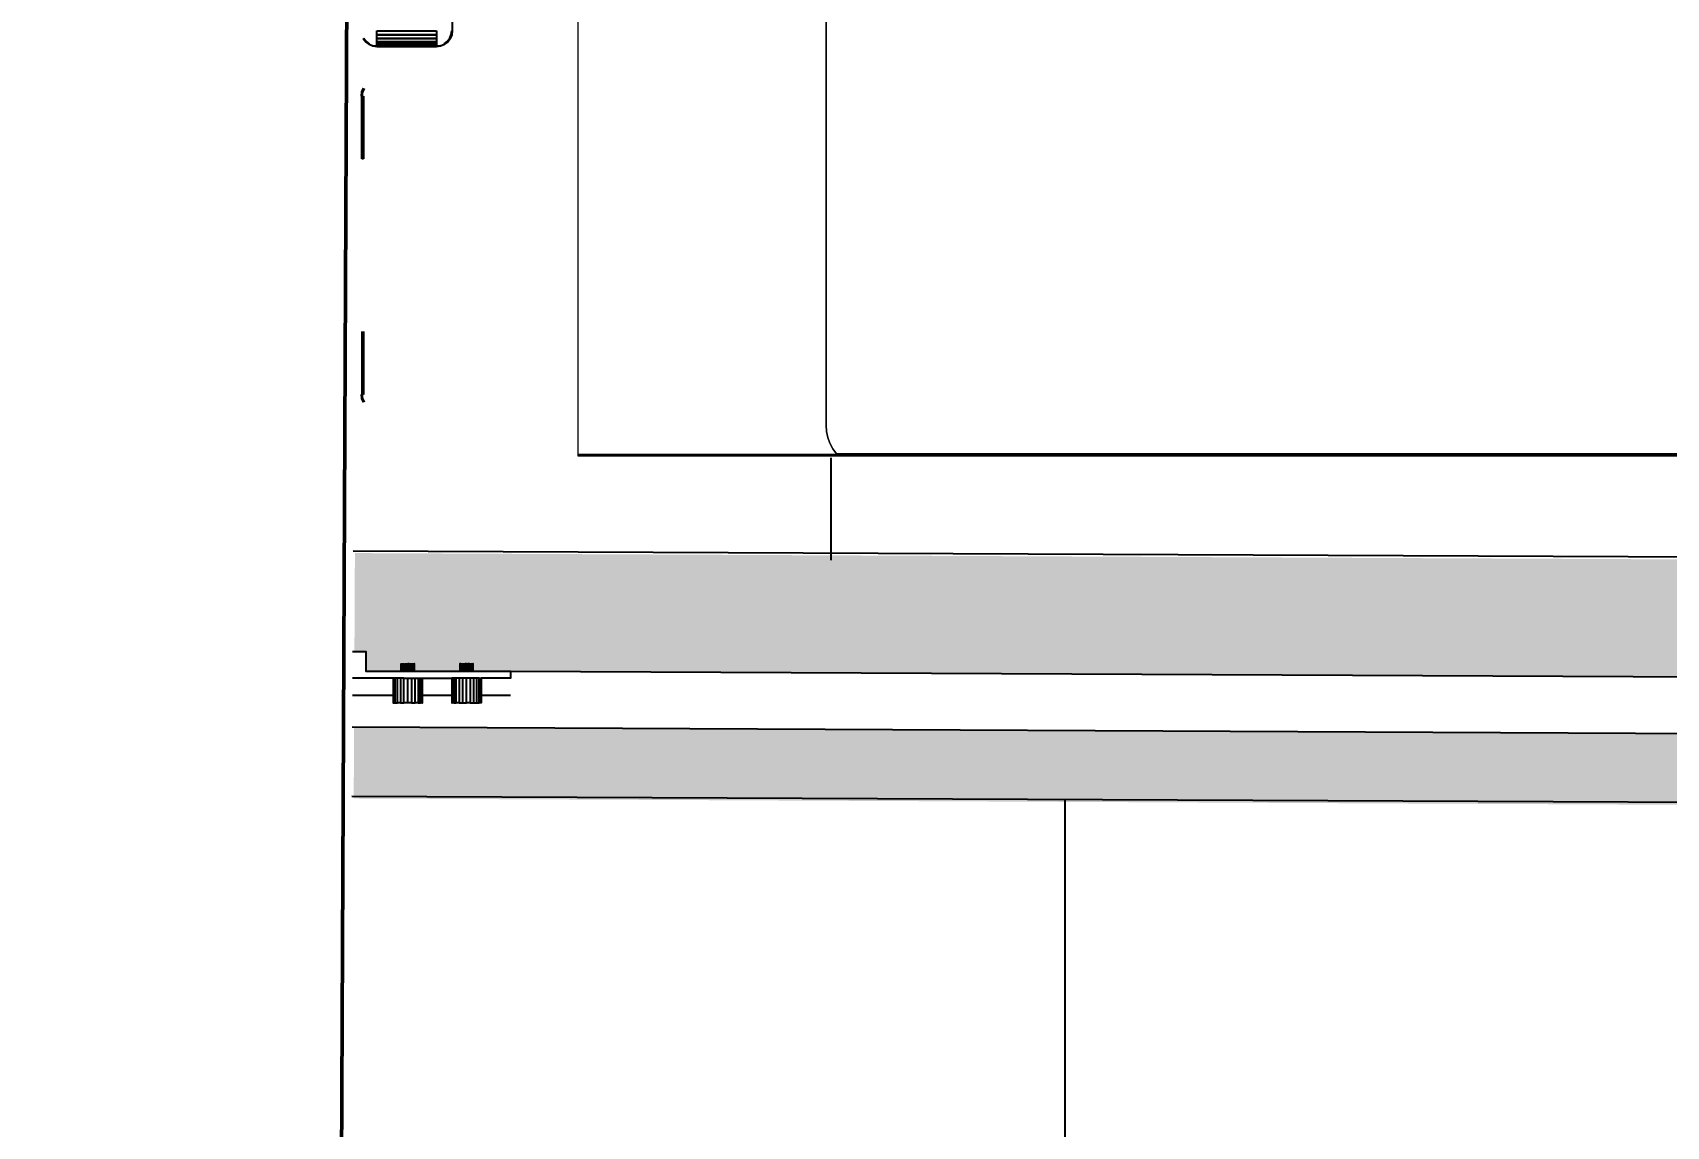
# Model space of a CAD drawing. Header units: millimetres. Extents: x 103208 to 171806, y -164 to 10038.
# Drawn here: x 118204.5 to 118271, y 6375.7 to 6420.3 of the extents above; entities that cross this region are included whole.
import ezdxf

# ---------------------------------------------------------------- set-up
doc = ezdxf.new("R2010")
doc.units = ezdxf.units.MM
for name, color, linetype in [('Hachuria - Moveis', 1, 'Continuous'), ('Piso', 55, 'Continuous'), ('PN010', 1, 'Continuous')]:
    doc.layers.add(name, color=color, linetype=linetype)
for name, color, linetype, lineweight in [('MEDIDAS', 7, 'Continuous', 0), ('Moveis', 1, 'Continuous', 9), ('Parede Baixa', 5, 'Continuous', 50), ('Pisos Externos', 15, 'Continuous', 9)]:
    doc.layers.add(name, color=color, linetype=linetype, lineweight=lineweight)
doc.styles.add('Valéria', font='romantic.ttf', dxfattribs={"height": 10})
doc.dimstyles.new('Cota - 50', dxfattribs={"dimtxt": 10, "dimasz": 5, "dimexe": 10, "dimexo": 20, "dimgap": 5, "dimtad": 1, "dimtxsty": 'Valéria', "dimblk": 'DOT', "dimcen": 0, "dimclrd": 12, "dimclre": 12, "dimclrt": 2, "dimazin": 2, "dimtfac": 1, "dimtix": 1, "dimtmove": 0, "dimatfit": 3, "dimldrblk": 'DOT', "dimfxl": 1, "dimarcsym": 0})

# ---------------------------------------------------------------- blocks, each defined once
blk = doc.blocks.new('_Dot')
at = {"color": 0, "linetype": 'ByBlock', "lineweight": -2}
blk.add_line((-0.5, 0), (-1, 0), dxfattribs=at)
at = {"color": 0, "linetype": 'ByBlock', "const_width": 0.5}
blk.add_lwpolyline([(-0.25, 0, 1), (0.25, 0, 1)], format="xyb", close=True, dxfattribs=at)
blk = doc.blocks.new('*D888')
at = {"layer": 'Defpoints', "color": 0, "transparency": 16777216}
for p in [(119310.373, 6770.073, 9825), (119409.15, 6632.797), (116870.383, 5014.373, 9825)]:
    blk.add_point(p, dxfattribs=at)
at = {"layer": 'MEDIDAS', "color": 12, "lineweight": -2, "transparency": 16777216}
for p, q in [((119322.054, 6753.839), (119414.991, 6624.68)), ((116973.219, 4880.016), (119405.092, 6629.876)), ((116882.064, 4998.138), (116975.001, 4868.979))]:
    blk.add_line(p, q, dxfattribs=at)
at = {"layer": 'MEDIDAS', "color": 12, "lineweight": -2, "transparency": 16777216, "xscale": 5, "yscale": 5, "zscale": 5}
for p, rotation in [((119409.15, 6632.797), 35.73698977606095), ((116969.16, 4877.096), 215.736989776061)]:
    blk.add_blockref('_Dot', p, dxfattribs=dict(at, rotation=rotation))
at = {"layer": 'MEDIDAS', "color": 2, "transparency": 16777216, "insert": (118183.228, 5763.183), "char_height": 10, "attachment_point": 5, "rotation": 35.73699, "style": 'Valéria'}
blk.add_mtext('3006', dxfattribs=at)

msp = doc.modelspace()

# ---------------------------------------------------------------- hatches: boundary and pattern name
at = {"layer": 'Piso'}
h = msp.add_hatch(dxfattribs=at)
h.set_pattern_fill('ANSI37', color=256, scale=13.33333, angle=-45)
h.paths.add_polyline_path([(118377.65682, 6398.80188), (118218.08925, 6398.80188), (118218.02067, 6549.03709), (118377.58824, 6549.03709)])
h.paths.add_polyline_path([(118268.27188, 6469.30771), (118218.02067, 6469.30771), (118218.02067, 6549.03709), (118268.27188, 6549.03709)], flags=16)
h.paths.add_polyline_path([(118225.36547, 6449.40113), (118296.38943, 6450.25712), (118298.61103, 6402.4309), (118226.67332, 6403.04957)], flags=16)
h.paths.add_polyline_path([(118218.12662, 6467.02625), (118225.32405, 6467.02625), (118226.75444, 6462.21222), (118218.12662, 6456.52532)], flags=16)
h = msp.add_hatch(dxfattribs=at)
h.set_pattern_fill('ANSI37', color=256, scale=13.333333, angle=-45)
h.set_pattern_definition([(360, (54365.504, -1843.903), (3e-14, 42.333333), []), (90, (54365.504, -1843.903), (-42.333333, 3e-14), [])])
h.paths.add_polyline_path([(118377.45945, 6388.44635), (118217.46104, 6389.1609), (118217.3367, 6363.07414), (118218.71943, 6362.57025), (118218.85712, 6362.32857), (118218.85712, 6360.93386), (118218.85712, 6356.31696), (118221.48854, 6356.31696), (118221.78229, 6356.09586), (118222.09271, 6355.90951), (118222.41896, 6355.75863), (118222.76109, 6355.6415), (118223.11951, 6355.55984), (118223.46122, 6355.49211), (118223.90476, 6355.35716), (118224.22629, 6355.22309), (118224.22629, 6355.80864), (118228.2361, 6355.80864), (118228.2361, 6354.68164), (118256.46243, 6354.68164), (118256.46243, 6367.25331), (118287.14431, 6367.25331), (118287.14431, 6336.50998), (118256.46243, 6336.50998), (118256.46243, 6349.08164), (118228.2361, 6349.08164), (118228.2361, 6347.95464), (118224.22629, 6347.95464), (118224.22629, 6348.5402), (118223.90476, 6348.40613), (118223.46122, 6348.27118), (118223.11951, 6348.20345), (118222.76104, 6348.12178), (118222.41878, 6348.00458), (118222.09253, 6347.85312), (118221.78224, 6347.6674), (118221.48854, 6347.44633), (118218.85712, 6347.44633), (118218.85712, 6342.72142), (118218.82148, 6342.64828), (118218.84806, 6342.73966), (118218.85712, 6342.82943), (118218.85712, 6347.44633), (118218.85712, 6356.31696), (118218.85712, 6360.93386), (118218.84806, 6361.02363), (118218.82148, 6361.115), (118218.77921, 6361.20176), (118218.59112, 6361.37912), (118217.9223, 6361.66409), (118217.33109, 6361.89657), (118217.10292, 6314.02869), (118247.10547, 6314.19096), (118347.104, 6314.73181), (118377.10887, 6314.89409)])
at = {"layer": 'Pisos Externos'}
h = msp.add_hatch(dxfattribs=at)
h.set_pattern_fill('AR-SAND', color=256, scale=0.05, angle=45)
h.set_pattern_definition([(82.5, (69592.022, -1480.3171), (-1.78690674, 1.673767446), [0, -1.9304, 0, -2.159, 0, -2.06375]), (52.5, (69592.022, -1480.317), (-0.94505464, 4.12366426), [0, -1.0414, 0, -1.7399, 0, -0.66675]), (12.5, (69590.9174, -1481.4217), (2.79149913, 2.80166156), [0, -0.635, 0, -2.286, 0, -2.9845]), (2.5, (69590.9174, -1481.4217), (1.91140555, 3.4877539), [0, -0.3175, 0, -1.4986, 0, -1.7145])])
h.paths.add_polyline_path([(118377.53553, 6394.50303), (118372.56504, 6394.52673), (118372.56504, 6388.34668), (118377.53553, 6388.32299)])
h.paths.add_polyline_path([(118372.56504, 6393.02671), (118369.56334, 6393.04102), (118369.55792, 6388.36101), (118372.56504, 6388.34668)])
h.paths.add_polyline_path([(118369.55792, 6393.04104), (118369.56507, 6394.54103), (118302.56584, 6394.86038), (118302.56127, 6393.90331), (118302.5502, 6391.58056), (118217.55117, 6391.98571), (118217.53734, 6389.08562), (118369.55792, 6388.36101)])
h.paths.add_polyline_path([(118369.57461, 6398.36104), (118217.58501, 6399.0855), (118217.56591, 6395.07808), (118218.03439, 6395.07808), (118218.03439, 6394.27811), (118219.46793, 6394.27811), (118219.46793, 6394.57135), (118220.00821, 6394.57135), (118220.00821, 6394.27811), (118221.86191, 6394.27811), (118221.86191, 6394.57135), (118222.40218, 6394.57135), (118222.40218, 6394.27811), (118302.56127, 6393.90331), (118302.56584, 6394.86038), (118292.56595, 6394.90804), (118292.57548, 6396.90802), (118369.57461, 6396.541)])
h.paths.add_polyline_path([(118377.58319, 6398.32287), (118372.58325, 6398.3467), (118372.58172, 6398.02669), (118372.57457, 6396.5267), (118377.57452, 6396.50287)])
h.paths.add_polyline_path([(118372.58325, 6398.3467), (118369.59776, 6398.36093), (118369.59776, 6398.04091), (118372.58172, 6398.02669)])

# ---------------------------------------------------------------- linework, layer by layer
at = {"layer": 'Hachuria - Moveis'}
for p, q in [((118219.9636, 6394.27811, -9825), (118219.99657, 6394.27811, -9825)), ((118221.95541, 6394.57135, -9825), (118222.01297, 6394.57135, -9825)), ((118222.13204, 6394.57135, -9825), (118222.19128, 6394.57135, -9825)), ((118222.25112, 6394.57135, -9825), (118222.30868, 6394.57135, -9825)), ((118222.35757, 6394.27811, -9825), (118222.39054, 6394.27811, -9825)), ((118219.43882, 6393.98488, -9825), (118219.31487, 6393.98488, -9825)), ((118221.55394, 6393.98488, -9825), (118221.53355, 6393.98488, -9825)), ((118221.8328, 6393.98488, -9825), (118221.70885, 6393.98488, -9825)), ((118222.28695, 6393.98488, -9825), (118222.13204, 6393.98488, -9825)), ((118222.65036, 6393.98488, -9825), (118222.55524, 6393.98488, -9825)), ((118219.13958, 6393.28122, -9825), (118217.48068, 6393.28122, -9825)), ((118219.21976, 6393.28122, -9825), (118219.15997, 6393.28122, -9825)), ((118219.73807, 6392.98789, -9825), (118219.58317, 6392.98789, -9825)), ((118220.16127, 6392.98789, -9825), (118220.03732, 6392.98789, -9825)), ((118220.31617, 6392.98789, -9825), (118220.25638, 6392.98789, -9825))]:
    msp.add_line(p, q, dxfattribs=at)
at = {"layer": 'Hachuria - Moveis', "elevation": -9825}
for points in [[(118217.48925, 6395.07808), (118218.03439, 6395.07808), (118218.03439, 6394.27811), (118219.46793, 6394.27811), (118219.51254, 6394.27811)], [(118219.46793, 6394.27811), (118219.46793, 6394.57135), (118219.47958, 6394.57135), (118219.51254, 6394.57135), (118219.51254, 6394.27811)], [(118219.47958, 6394.57135), (118219.47958, 6394.27811), (118219.51254, 6394.27811), (118219.56143, 6394.27811), (118219.619, 6394.27811), (118219.67884, 6394.27811), (118219.73807, 6394.27811), (118219.7973, 6394.27811), (118219.7973, 6394.57135), (118219.73807, 6394.57135)], [(118219.51254, 6394.57135), (118219.56143, 6394.57135), (118219.56143, 6394.27811)], [(118219.619, 6394.27811), (118219.619, 6394.57135), (118219.67884, 6394.57135), (118219.67884, 6394.27811)], [(118219.67884, 6394.57135), (118219.73807, 6394.57135), (118219.73807, 6394.27811)], [(118219.7973, 6394.27811), (118219.85714, 6394.27811), (118219.91471, 6394.27811), (118219.9636, 6394.27811), (118219.9636, 6394.57135)], [(118219.7973, 6394.57135), (118219.85714, 6394.57135), (118219.85714, 6394.27811)], [(118219.85714, 6394.57135), (118219.91471, 6394.57135), (118219.91471, 6394.27811)], [(118219.91471, 6394.57135), (118219.9636, 6394.57135), (118219.99657, 6394.57135), (118219.99657, 6394.27811), (118220.00821, 6394.27811), (118221.86191, 6394.27811), (118221.87355, 6394.27811), (118221.90652, 6394.27811), (118221.90652, 6394.57135), (118221.87355, 6394.57135), (118221.87355, 6394.27811)], [(118220.00821, 6394.27811), (118220.00821, 6394.57135), (118219.99657, 6394.57135)], [(118221.87355, 6394.57135), (118221.86191, 6394.57135), (118221.86191, 6394.27811)], [(118221.90652, 6394.27811), (118221.95541, 6394.27811), (118222.01297, 6394.27811), (118222.07281, 6394.27811), (118222.13204, 6394.27811), (118222.13204, 6394.57135), (118222.07281, 6394.57135)], [(118221.90652, 6394.57135), (118221.95541, 6394.57135), (118221.95541, 6394.27811)], [(118222.01297, 6394.27811), (118222.01297, 6394.57135), (118222.07281, 6394.57135), (118222.07281, 6394.27811)], [(118222.13204, 6394.27811), (118222.19128, 6394.27811), (118222.25112, 6394.27811), (118222.30868, 6394.27811), (118222.30868, 6394.57135), (118222.35757, 6394.57135)], [(118222.25112, 6394.27811), (118222.25112, 6394.57135), (118222.19128, 6394.57135), (118222.19128, 6394.27811)], [(118222.30868, 6394.27811), (118222.35757, 6394.27811), (118222.35757, 6394.57135), (118222.39054, 6394.57135)], [(118222.35757, 6394.27811), (118223.92753, 6394.27811), (118223.92753, 6393.98488), (118222.73054, 6393.98488), (118222.73054, 6393.28122), (118222.73054, 6392.98789), (118222.71015, 6392.98789)], [(118219.13958, 6393.98488), (118219.13958, 6393.28122), (118219.13958, 6392.98789), (118219.15997, 6392.98789), (118219.15997, 6393.28122), (118219.15997, 6393.98488), (118219.13958, 6393.98488), (118217.48404, 6393.98499)], [(118219.15997, 6392.98789), (118219.21976, 6392.98789), (118219.21976, 6393.28122), (118219.21976, 6393.98488), (118219.15997, 6393.98488)], [(118219.21976, 6392.98789), (118219.31487, 6392.98789), (118219.31487, 6393.98488), (118219.21976, 6393.98488)], [(118219.58317, 6393.98488), (118219.43882, 6393.98488), (118219.43882, 6392.98789), (118219.31487, 6392.98789)], [(118219.43882, 6392.98789), (118219.58317, 6392.98789), (118219.58317, 6393.98488), (118219.73807, 6393.98488), (118219.89297, 6393.98488), (118220.03732, 6393.98488), (118220.16127, 6393.98488), (118220.25638, 6393.98488), (118220.31617, 6393.98488), (118220.31617, 6393.28122), (118220.31617, 6392.98789), (118220.33656, 6392.98789), (118220.33656, 6393.28122), (118220.33656, 6393.98488), (118221.53355, 6393.98488), (118221.53355, 6393.28122), (118221.53355, 6392.98789), (118221.55394, 6392.98789), (118221.55394, 6393.28122)], [(118219.89297, 6392.98789), (118219.73807, 6392.98789), (118219.73807, 6393.98488)], [(118219.89297, 6393.98488), (118219.89297, 6392.98789), (118220.03732, 6392.98789), (118220.03732, 6393.98488)], [(118220.16127, 6393.98488), (118220.16127, 6392.98789), (118220.25638, 6392.98789), (118220.25638, 6393.98488)], [(118221.61373, 6393.98488), (118221.55394, 6393.98488), (118221.55394, 6393.28122), (118221.53355, 6393.28122), (118220.33656, 6393.28122), (118220.31617, 6393.28122)], [(118221.61373, 6392.98789), (118221.70885, 6392.98789), (118221.70885, 6393.98488), (118221.61373, 6393.98488), (118221.61373, 6392.98789), (118221.55394, 6392.98789)], [(118221.8328, 6392.98789), (118221.97714, 6392.98789), (118221.97714, 6393.98488), (118221.8328, 6393.98488), (118221.8328, 6392.98789), (118221.70885, 6392.98789)], [(118221.97714, 6392.98789), (118222.13204, 6392.98789), (118222.13204, 6393.98488), (118221.97714, 6393.98488)], [(118222.28695, 6392.98789), (118222.43129, 6392.98789), (118222.43129, 6393.98488), (118222.28695, 6393.98488), (118222.28695, 6392.98789), (118222.13204, 6392.98789)], [(118222.43129, 6392.98789), (118222.55524, 6392.98789), (118222.55524, 6393.98488), (118222.43129, 6393.98488)], [(118222.55524, 6392.98789), (118222.65036, 6392.98789), (118222.65036, 6393.98488), (118222.71015, 6393.98488), (118222.71015, 6393.28122)], [(118223.92753, 6393.28122), (118222.73054, 6393.28122), (118222.71015, 6393.28122), (118222.71015, 6392.98789), (118222.65036, 6392.98789)]]:
    msp.add_lwpolyline(points, dxfattribs=at)
msp.add_lwpolyline([(118222.39054, 6394.57135), (118222.39054, 6394.27811), (118222.40218, 6394.27811), (118222.40218, 6394.57135)], close=True, dxfattribs=at)
at = {"layer": 'Moveis'}
for p, q in [((118226.67332, 6449.85559), (118226.67332, 6403.04957)), ((118236.78882, 6448.27723), (118236.78882, 6404.29669)), ((118236.80638, 6404.04533), (118236.78882, 6404.29669)), ((118236.80638, 6404.04533), (118236.85871, 6403.79886)), ((118236.85871, 6403.79886), (118236.9448, 6403.56206)), ((118237.06298, 6403.33953), (118236.9448, 6403.56206)), ((118278.34167, 6403.10581), (118226.67332, 6403.10581)), ((118278.3421, 6403.04957), (118226.67332, 6403.04957)), ((118237.06298, 6403.33953), (118237.21095, 6403.13559)), ((118237.21095, 6403.13559), (118278.17415, 6403.13559))]:
    msp.add_line(p, q, dxfattribs=at)
for points, invisible_edges in [([(118237.21095, 6403.13559), (118237.12456, 6449.32662), (118237.3709, 6449.60609)], 13), ([(118237.21095, 6403.13559), (118237.3709, 6449.60609), (118278.17415, 6403.13559)], 3), ([(118278.17415, 6403.13559), (118237.6693, 6449.82912), (118278.17415, 6449.82912)], 13), ([(118236.85871, 6403.79886), (118236.8272, 6448.64778), (118236.94072, 6449.0026)], 13), ([(118236.85871, 6403.79886), (118236.94072, 6449.0026), (118236.9448, 6403.56206)], 3), ([(118236.9448, 6403.56206), (118236.94072, 6449.0026), (118237.12456, 6449.32662)], 13), ([(118236.9448, 6403.56206), (118237.12456, 6449.32662), (118237.06298, 6403.33953)], 3), ([(118237.06298, 6403.33953), (118237.12456, 6449.32662), (118237.21095, 6403.13559)], 3), ([(118236.78882, 6404.29669), (118227.74852, 6425.95041), (118236.78882, 6448.27723)], 3), ([(118236.8272, 6448.64778), (118236.78882, 6404.29669), (118236.78882, 6448.27723)], 1), ([(118236.78882, 6404.29669), (118236.8272, 6448.64778), (118236.80638, 6404.04533)], 3), ([(118236.80638, 6404.04533), (118236.8272, 6448.64778), (118236.85871, 6403.79886)], 3), ([(118236.9448, 6403.56206), (118227.74852, 6425.95041), (118236.85871, 6403.79886)], 3), ([(118236.80638, 6404.04533), (118227.74852, 6425.95041), (118236.78882, 6404.29669)], 3), ([(118236.85871, 6403.79886), (118227.74852, 6425.95041), (118236.80638, 6404.04533)], 3), ([(118237.06298, 6403.33953), (118226.67332, 6403.10581), (118236.9448, 6403.56206)], 3), ([(118237.21095, 6403.13559), (118226.67332, 6403.10581), (118237.06298, 6403.33953)], 3), ([(118226.67332, 6403.10581), (118237.21095, 6403.13559), (118278.34167, 6403.10581)], 3), ([(118226.67332, 6403.04957), (118278.34167, 6403.10581), (118278.3421, 6403.04957)], 3), ([(118228.08132, 6401.63041), (118226.67332, 6403.04957), (118278.3421, 6403.04957)], 13), ([(118228.08132, 6401.63041), (118226.67332, 6403.04957), (118278.3421, 6403.04957)], 13), ([(118228.08132, 6401.63041), (118226.67332, 6403.04957), (118278.3421, 6403.04957)], 13), ([(118228.08132, 6401.63041), (118226.67332, 6403.04957), (118278.3421, 6403.04957)], 13), ([(118228.08132, 6401.63041), (118226.67332, 6403.04957), (118278.3421, 6403.04957)], 13), ([(118278.34167, 6403.10581), (118237.21095, 6403.13559), (118278.17415, 6403.13559)], 13)]:
    msp.add_3dface(points, dxfattribs=dict(at, invisible_edges=invisible_edges))
at = {"layer": 'Parede Baixa'}
msp.add_line((118216.74837, 6314.13244, 9825), (118217.93954, 6564.03687, 9825), dxfattribs=at)
at = {"layer": 'Piso'}
for p, q in [((118221.53151, 6420.20693), (118221.46757, 6420.05258)), ((118221.55332, 6420.37258), (118221.53151, 6420.20693)), ((118217.92706, 6420.05258), (118218.02877, 6419.92003)), ((118218.02877, 6419.92003), (118218.16132, 6419.81832)), ((118218.16132, 6419.81832), (118218.31567, 6419.75439)), ((118218.31567, 6419.75439), (118218.48132, 6419.73258)), ((118220.91332, 6419.73258), (118218.48132, 6419.73258)), ((118221.07896, 6419.75439), (118220.91332, 6419.73258)), ((118221.07896, 6419.75439), (118221.23332, 6419.81832)), ((118221.36586, 6419.92003), (118221.23332, 6419.81832)), ((118221.46757, 6420.05258), (118221.36586, 6419.92003)), ((118217.85113, 6417.70954), (118217.87294, 6417.87518)), ((118217.87294, 6417.87518), (118217.93688, 6418.02954)), ((118217.87294, 6405.38389), (118217.93688, 6405.22954)), ((118377.50712, 6398.44623), (118217.50871, 6399.16078)), ((118377.45945, 6388.44635), (118217.46104, 6389.1609))]:
    msp.add_line(p, q, dxfattribs=at)
for points, invisible_edges in [([(118217.85113, 6417.70954), (118222.92473, 6457.21575), (118217.87294, 6417.87518)], 3), ([(118217.85113, 6417.70954), (118222.92473, 6457.21575), (118217.87294, 6417.87518)], 3), ([(118217.85113, 6417.70954), (118222.92473, 6457.21575), (118217.87294, 6417.87518)], 3), ([(118217.85113, 6417.70954), (118222.92473, 6457.21575), (118217.87294, 6417.87518)], 3), ([(118217.85113, 6417.70954), (118222.92473, 6457.21575), (118217.87294, 6417.87518)], 3), ([(118217.87294, 6417.87518), (118222.92473, 6457.21575), (118217.93688, 6418.02954)], 3), ([(118217.87294, 6417.87518), (118222.92473, 6457.21575), (118217.93688, 6418.02954)], 3), ([(118217.87294, 6417.87518), (118222.92473, 6457.21575), (118217.93688, 6418.02954)], 3), ([(118217.87294, 6417.87518), (118222.92473, 6457.21575), (118217.93688, 6418.02954)], 3), ([(118217.87294, 6417.87518), (118222.92473, 6457.21575), (118217.93688, 6418.02954)], 3), ([(118221.53151, 6420.20693), (118221.55332, 6421.35512), (118221.55332, 6420.37258)], 1), ([(118218.48132, 6420.37258), (118220.91332, 6420.20693), (118218.48132, 6420.20693)], 1), ([(118220.91332, 6420.20693), (118218.48132, 6420.37258), (118220.91332, 6420.37258)], 1), ([(118220.91332, 6420.20693), (118218.48132, 6420.05258), (118218.48132, 6420.20693)], 1), ([(118218.48132, 6420.05258), (118220.91332, 6420.20693), (118220.91332, 6420.05258)], 1), ([(118221.46757, 6420.05258), (118221.44869, 6420.06348), (118221.51044, 6420.21258)], 13), ([(118221.46757, 6420.05258), (118221.51044, 6420.21258), (118221.53151, 6420.20693)], 3), ([(118222.00691, 6397.0793), (118221.46757, 6420.05258), (118221.53151, 6420.20693)], 13), ([(118222.00691, 6397.0793), (118221.46757, 6420.05258), (118221.53151, 6420.20693)], 13), ([(118222.00691, 6397.0793), (118221.46757, 6420.05258), (118221.53151, 6420.20693)], 13), ([(118222.00691, 6397.0793), (118221.46757, 6420.05258), (118221.53151, 6420.20693)], 13), ([(118222.00691, 6397.0793), (118221.46757, 6420.05258), (118221.53151, 6420.20693)], 13), ([(118221.53151, 6420.20693), (118221.51044, 6420.21258), (118221.53151, 6420.37258)], 13), ([(118222.00691, 6397.0793), (118221.53151, 6420.20693), (118221.55332, 6420.37258)], 13), ([(118222.00691, 6397.0793), (118221.53151, 6420.20693), (118221.55332, 6420.37258)], 13), ([(118222.00691, 6397.0793), (118221.53151, 6420.20693), (118221.55332, 6420.37258)], 13), ([(118222.00691, 6397.0793), (118221.53151, 6420.20693), (118221.55332, 6420.37258)], 13), ([(118222.00691, 6397.0793), (118221.53151, 6420.20693), (118221.55332, 6420.37258)], 13), ([(118217.92706, 6420.05258), (118217.94595, 6420.06348), (118218.02877, 6419.92003)], 3), ([(118222.00691, 6397.0793), (118217.92706, 6420.05258), (118218.02877, 6419.92003)], 13), ([(118222.00691, 6397.0793), (118217.92706, 6420.05258), (118218.02877, 6419.92003)], 13), ([(118222.00691, 6397.0793), (118217.92706, 6420.05258), (118218.02877, 6419.92003)], 13), ([(118222.00691, 6397.0793), (118217.92706, 6420.05258), (118218.02877, 6419.92003)], 13), ([(118222.00691, 6397.0793), (118217.92706, 6420.05258), (118218.02877, 6419.92003)], 13), ([(118218.02877, 6419.92003), (118217.94595, 6420.06348), (118218.04419, 6419.93545)], 13), ([(118218.02877, 6419.92003), (118218.04419, 6419.93545), (118218.16132, 6419.81832)], 3), ([(118222.00691, 6397.0793), (118218.02877, 6419.92003), (118218.16132, 6419.81832)], 13), ([(118222.00691, 6397.0793), (118218.02877, 6419.92003), (118218.16132, 6419.81832)], 13), ([(118222.00691, 6397.0793), (118218.02877, 6419.92003), (118218.16132, 6419.81832)], 13), ([(118222.00691, 6397.0793), (118218.02877, 6419.92003), (118218.16132, 6419.81832)], 13), ([(118222.00691, 6397.0793), (118218.02877, 6419.92003), (118218.16132, 6419.81832)], 13), ([(118218.16132, 6419.81832), (118218.04419, 6419.93545), (118218.17222, 6419.83721)], 1), ([(118222.00691, 6397.0793), (118218.16132, 6419.81832), (118218.31567, 6419.75439)], 13), ([(118222.00691, 6397.0793), (118218.16132, 6419.81832), (118218.31567, 6419.75439)], 13), ([(118222.00691, 6397.0793), (118218.16132, 6419.81832), (118218.31567, 6419.75439)], 13), ([(118222.00691, 6397.0793), (118218.16132, 6419.81832), (118218.31567, 6419.75439)], 13), ([(118222.00691, 6397.0793), (118218.16132, 6419.81832), (118218.31567, 6419.75439)], 13), ([(118218.32132, 6419.77545), (118218.48132, 6419.73258), (118218.31567, 6419.75439)], 1), ([(118222.00691, 6397.0793), (118218.31567, 6419.75439), (118218.48132, 6419.73258)], 13), ([(118222.00691, 6397.0793), (118218.31567, 6419.75439), (118218.48132, 6419.73258)], 13), ([(118222.00691, 6397.0793), (118218.31567, 6419.75439), (118218.48132, 6419.73258)], 13), ([(118222.00691, 6397.0793), (118218.31567, 6419.75439), (118218.48132, 6419.73258)], 13), ([(118222.00691, 6397.0793), (118218.31567, 6419.75439), (118218.48132, 6419.73258)], 13), ([(118218.48132, 6419.73258), (118218.32132, 6419.77545), (118218.48132, 6419.75439)], 13), ([(118218.48132, 6419.92003), (118220.91332, 6420.05258), (118220.91332, 6419.92003)], 1), ([(118220.91332, 6420.05258), (118218.48132, 6419.92003), (118218.48132, 6420.05258)], 1), ([(118218.48132, 6419.81832), (118220.91332, 6419.92003), (118220.91332, 6419.81832)], 1), ([(118220.91332, 6419.92003), (118218.48132, 6419.81832), (118218.48132, 6419.92003)], 1), ([(118218.48132, 6419.75439), (118220.91332, 6419.81832), (118220.91332, 6419.75439)], 1), ([(118220.91332, 6419.81832), (118218.48132, 6419.75439), (118218.48132, 6419.81832)], 1), ([(118218.48132, 6419.73258), (118218.48132, 6419.75439), (118220.91332, 6419.75439)], 13), ([(118218.48132, 6419.73258), (118220.91332, 6419.75439), (118220.91332, 6419.73258)], 3), ([(118222.00691, 6397.0793), (118218.48132, 6419.73258), (118220.91332, 6419.73258)], 13), ([(118222.00691, 6397.0793), (118218.48132, 6419.73258), (118220.91332, 6419.73258)], 13), ([(118222.00691, 6397.0793), (118218.48132, 6419.73258), (118220.91332, 6419.73258)], 13), ([(118222.00691, 6397.0793), (118218.48132, 6419.73258), (118220.91332, 6419.73258)], 13), ([(118222.00691, 6397.0793), (118218.48132, 6419.73258), (118220.91332, 6419.73258)], 13), ([(118220.91332, 6419.73258), (118220.91332, 6419.75439), (118221.07332, 6419.77545)], 13), ([(118220.91332, 6419.73258), (118221.07332, 6419.77545), (118221.07896, 6419.75439)], 1), ([(118222.00691, 6397.0793), (118220.91332, 6419.73258), (118221.07896, 6419.75439)], 13), ([(118222.00691, 6397.0793), (118220.91332, 6419.73258), (118221.07896, 6419.75439)], 13), ([(118222.00691, 6397.0793), (118220.91332, 6419.73258), (118221.07896, 6419.75439)], 13), ([(118222.00691, 6397.0793), (118220.91332, 6419.73258), (118221.07896, 6419.75439)], 13), ([(118222.00691, 6397.0793), (118220.91332, 6419.73258), (118221.07896, 6419.75439)], 13), ([(118222.00691, 6397.0793), (118221.07896, 6419.75439), (118221.23332, 6419.81832)], 13), ([(118222.00691, 6397.0793), (118221.07896, 6419.75439), (118221.23332, 6419.81832)], 13), ([(118222.00691, 6397.0793), (118221.07896, 6419.75439), (118221.23332, 6419.81832)], 13), ([(118222.00691, 6397.0793), (118221.07896, 6419.75439), (118221.23332, 6419.81832)], 13), ([(118222.00691, 6397.0793), (118221.07896, 6419.75439), (118221.23332, 6419.81832)], 13), ([(118221.35044, 6419.93545), (118221.23332, 6419.81832), (118221.22241, 6419.83721)], 1), ([(118221.23332, 6419.81832), (118221.35044, 6419.93545), (118221.36586, 6419.92003)], 3), ([(118222.00691, 6397.0793), (118221.23332, 6419.81832), (118221.36586, 6419.92003)], 13), ([(118222.00691, 6397.0793), (118221.23332, 6419.81832), (118221.36586, 6419.92003)], 13), ([(118222.00691, 6397.0793), (118221.23332, 6419.81832), (118221.36586, 6419.92003)], 13), ([(118222.00691, 6397.0793), (118221.23332, 6419.81832), (118221.36586, 6419.92003)], 13), ([(118222.00691, 6397.0793), (118221.23332, 6419.81832), (118221.36586, 6419.92003)], 13), ([(118221.36586, 6419.92003), (118221.35044, 6419.93545), (118221.44869, 6420.06348)], 13), ([(118221.36586, 6419.92003), (118221.44869, 6420.06348), (118221.46757, 6420.05258)], 3), ([(118222.00691, 6397.0793), (118221.36586, 6419.92003), (118221.46757, 6420.05258)], 13), ([(118222.00691, 6397.0793), (118221.36586, 6419.92003), (118221.46757, 6420.05258)], 13), ([(118222.00691, 6397.0793), (118221.36586, 6419.92003), (118221.46757, 6420.05258)], 13), ([(118222.00691, 6397.0793), (118221.36586, 6419.92003), (118221.46757, 6420.05258)], 13), ([(118222.00691, 6397.0793), (118221.36586, 6419.92003), (118221.46757, 6420.05258)], 13), ([(118217.894, 6417.86954), (118217.87294, 6417.87518), (118217.93688, 6418.02954)], 13), ([(118217.87294, 6415.14954), (118217.87294, 6417.87518), (118217.87294, 6417.70954)], 3), ([(118217.87294, 6417.87518), (118217.894, 6417.86954), (118217.87294, 6417.70954)], 13), ([(118217.87294, 6415.14954), (118217.93688, 6417.70954), (118217.93688, 6415.14954)], 1), ([(118217.93688, 6417.70954), (118217.87294, 6415.14954), (118217.87294, 6417.70954)], 1), ([(118217.894, 6417.86954), (118217.93688, 6418.02954), (118217.95576, 6418.01863)], 3), ([(118217.85113, 6405.54954), (118217.87294, 6408.10954), (118217.87294, 6405.38389)], 3), ([(118217.87294, 6405.54954), (118217.93688, 6408.10954), (118217.93688, 6405.54954)], 1), ([(118217.87294, 6405.38389), (118217.87294, 6408.10954), (118217.87294, 6405.54954)], 13), ([(118217.87294, 6405.38389), (118217.87294, 6405.54954), (118217.894, 6405.38954)], 13), ([(118217.87294, 6405.38389), (118217.894, 6405.38954), (118217.93688, 6405.22954)], 3), ([(118217.93688, 6405.22954), (118217.8737, 6382.25626), (118217.87294, 6405.38389)], 3), ([(118217.93688, 6405.22954), (118217.8737, 6382.25626), (118217.87294, 6405.38389)], 3), ([(118217.93688, 6405.22954), (118217.8737, 6382.25626), (118217.87294, 6405.38389)], 3), ([(118217.93688, 6405.22954), (118217.8737, 6382.25626), (118217.87294, 6405.38389)], 3), ([(118217.93688, 6405.22954), (118217.8737, 6382.25626), (118217.87294, 6405.38389)], 3), ([(118217.93688, 6405.22954), (118217.894, 6405.38954), (118217.95576, 6405.24044)], 13)]:
    msp.add_3dface(points, dxfattribs=dict(at, invisible_edges=invisible_edges))
at = {"layer": 'PN010'}
for p, q in [((118223.92753, 6394.27811, -9825), (118302.56127, 6393.90331, -9825)), ((118302.5502, 6391.58056, -9825), (118217.47451, 6391.98608, -9825))]:
    msp.add_line(p, q, dxfattribs=at)

# ---------------------------------------------------------------- dimensions: what is measured, and where the dimension line sits
at = {"layer": 'MEDIDAS'}
dim = msp.add_aligned_dim(p1=(116870.38258, 5014.37259, 9825), p2=(119310.3727, 6770.07308, 9825), distance=-169.12081, dimstyle='Cota - 50', dxfattribs=at)
dim.commit()
dim.dimension.update_dxf_attribs({"geometry": '*D888', "text_midpoint": (118183.2282, 5763.18349)})

doc.saveas('drawing.dxf')
